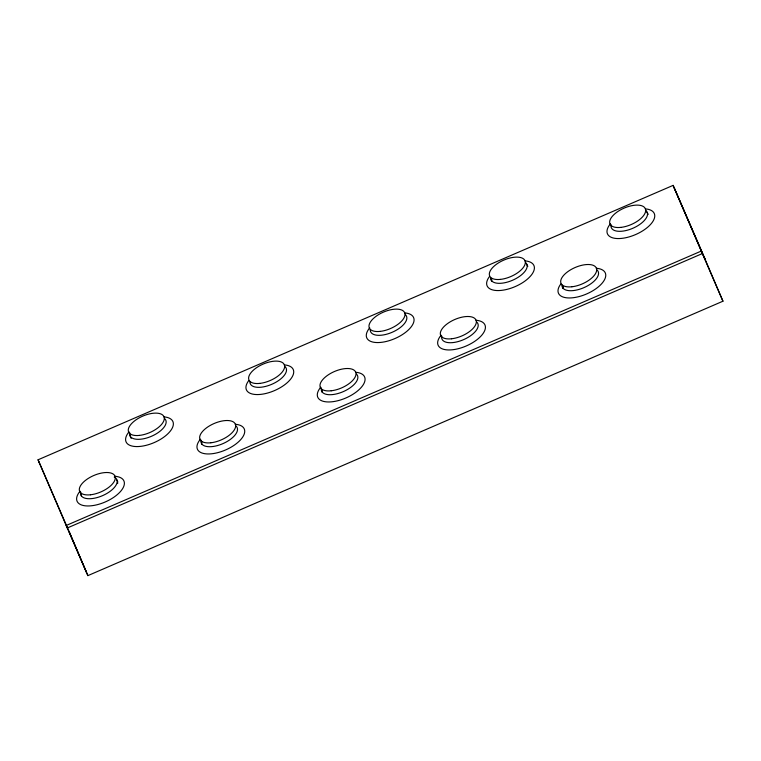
<?xml version="1.0" encoding="UTF-8"?>
<svg xmlns="http://www.w3.org/2000/svg" width="761" height="761" viewBox="0 0 761 761"><rect width="100%" height="100%" fill="white"/><g stroke="black" fill="none" stroke-linecap="round" stroke-linejoin="round"><path stroke-width="1.14" d="M673.114 185.38L702.336 253.575L701.262 251.073L66.188 525.49L87.886 575.62L722.95 301.204L701.975 252.709L702.336 253.575L67.272 527.991L38.05 459.796L673.114 185.38L704.914 258.845M38.05 459.796L70.212 534.127M705.276 259.71L674.198 187.881M704.115 257.018L722.95 301.204M69.841 533.271L87.886 575.62M69.042 531.435L86.354 572.072M39.134 462.298L39.496 463.154M284.253 364.88A25.522 11.862 -23.4 0 1 289.599 380.357A25.522 11.862 -23.4 0 1 257.475 394.569A25.522 11.862 -23.4 0 1 248.761 380.586M285.071 366.669A19.548 9.084 -23.4 0 1 271.487 384.429A19.548 9.084 -23.4 0 1 249.912 381.546M114.245 477.052A19.548 9.084 -23.4 0 1 102.944 495.478A19.548 9.084 -23.4 0 1 80.714 492.053M117.47 481.96A19.244 8.942 -23.4 0 1 117.632 483.577M114.921 476.281A25.522 11.862 -23.4 0 1 120.029 492.015A25.522 11.862 -23.4 0 1 87.429 505.96A25.522 11.862 -23.4 0 1 80.057 491.197M81.503 496.334A19.548 9.084 -23.4 0 1 81.341 494.688M116.5 479.82A19.548 9.084 -23.4 0 1 117.755 481.846M645.29 208.875A25.522 11.862 -23.4 0 1 650.398 224.609A25.522 11.862 -23.4 0 1 617.799 238.564A25.522 11.862 -23.4 0 1 610.427 223.801M646.108 210.664A19.548 9.084 -23.4 0 1 631.735 228.738A19.548 9.084 -23.4 0 1 611.083 224.657M646.86 212.414A19.548 9.084 -23.4 0 1 648.125 214.45M404.605 312.885A25.522 11.862 -23.4 0 1 409.703 328.619A25.522 11.862 -23.4 0 1 377.104 342.564A25.522 11.862 -23.4 0 1 369.732 327.801M405.413 314.674A19.548 9.084 -23.4 0 1 391.829 332.424A19.548 9.084 -23.4 0 1 370.265 329.542M475.958 320.267A25.522 11.862 -23.4 0 1 481.066 336.001A25.522 11.862 -23.4 0 1 448.467 349.955A25.522 11.862 -23.4 0 1 441.095 335.192M476.776 322.065A19.548 9.084 -23.4 0 1 462.412 340.138A19.548 9.084 -23.4 0 1 441.751 336.048M563.169 288.21A19.244 8.942 -23.4 0 1 563.016 286.593M596.31 268.272A25.522 11.862 -23.4 0 1 601.647 283.739A25.522 11.862 -23.4 0 1 569.523 297.96A25.522 11.862 -23.4 0 1 560.819 283.977M597.119 270.06A19.548 9.084 -23.4 0 1 583.544 287.81A19.548 9.084 -23.4 0 1 561.97 284.928M562.883 288.324A19.548 9.084 -23.4 0 1 562.721 286.678M235.273 424.277A25.522 11.862 -23.4 0 1 240.371 440.01A25.522 11.862 -23.4 0 1 207.772 453.956A25.522 11.862 -23.4 0 1 200.4 439.202M236.081 426.065A19.548 9.084 -23.4 0 1 221.717 444.139A19.548 9.084 -23.4 0 1 201.066 440.058M201.846 444.329A19.548 9.084 -23.4 0 1 201.817 441.799M163.91 416.885A25.522 11.862 -23.4 0 1 169.009 432.619A25.522 11.862 -23.4 0 1 136.419 446.574A25.522 11.862 -23.4 0 1 129.037 431.81M164.718 418.674A19.548 9.084 -23.4 0 1 150.355 436.747A19.548 9.084 -23.4 0 1 129.703 432.667M131.196 438.355A19.548 9.084 -23.4 0 1 130.454 434.417M491.815 280.819A19.244 8.942 -23.4 0 1 491.654 279.201M524.947 260.88A25.522 11.862 -23.4 0 1 530.284 276.348A25.522 11.862 -23.4 0 1 498.16 290.569A25.522 11.862 -23.4 0 1 489.456 276.585M525.756 262.669A19.548 9.084 -23.4 0 1 512.182 280.419A19.548 9.084 -23.4 0 1 490.607 277.546M491.52 280.933A19.548 9.084 -23.4 0 1 491.368 279.287M526.517 264.419A19.548 9.084 -23.4 0 1 527.782 266.445M355.615 372.272A25.522 11.862 -23.4 0 1 360.714 388.005A25.522 11.862 -23.4 0 1 328.124 401.96A25.522 11.862 -23.4 0 1 320.742 387.197M356.433 374.06A19.548 9.084 -23.4 0 1 342.06 392.134A19.548 9.084 -23.4 0 1 321.408 388.053M322.198 392.324A19.548 9.084 -23.4 0 1 322.16 389.803M259.843 383.392A19.244 8.942 -23.4 0 0 284.481 365.194A19.244 8.942 -23.4 0 0 255.582 368.381A19.244 8.942 -23.4 0 0 259.843 383.392M90.511 494.783A19.244 8.942 -23.4 0 0 115.149 476.595A19.244 8.942 -23.4 0 0 86.259 479.782A19.244 8.942 -23.4 0 0 90.511 494.783M620.881 227.387A19.244 8.942 -23.4 0 0 645.509 209.189A19.244 8.942 -23.4 0 0 616.619 212.376A19.244 8.942 -23.4 0 0 620.881 227.387M380.186 331.387A19.244 8.942 -23.4 0 0 404.823 313.199A19.244 8.942 -23.4 0 0 375.934 316.386A19.244 8.942 -23.4 0 0 380.186 331.387M451.549 338.778A19.244 8.942 -23.4 0 0 476.186 320.581A19.244 8.942 -23.4 0 0 447.287 323.767A19.244 8.942 -23.4 0 0 451.549 338.778M571.892 286.773A19.244 8.942 -23.4 0 0 596.529 268.585A19.244 8.942 -23.4 0 0 567.639 271.772A19.244 8.942 -23.4 0 0 571.892 286.773M210.864 442.778A19.244 8.942 -23.4 0 0 235.491 424.59A19.244 8.942 -23.4 0 0 206.602 427.777A19.244 8.942 -23.4 0 0 210.864 442.778M139.501 435.397A19.244 8.942 -23.4 0 0 164.129 417.199A19.244 8.942 -23.4 0 0 135.239 420.386A19.244 8.942 -23.4 0 0 139.501 435.397M500.538 279.382A19.244 8.942 -23.4 0 0 525.166 261.194A19.244 8.942 -23.4 0 0 496.277 264.381A19.244 8.942 -23.4 0 0 500.538 279.382M331.206 390.783A19.244 8.942 -23.4 0 0 355.834 372.586A19.244 8.942 -23.4 0 0 326.945 375.772A19.244 8.942 -23.4 0 0 331.206 390.783"/></g></svg>
